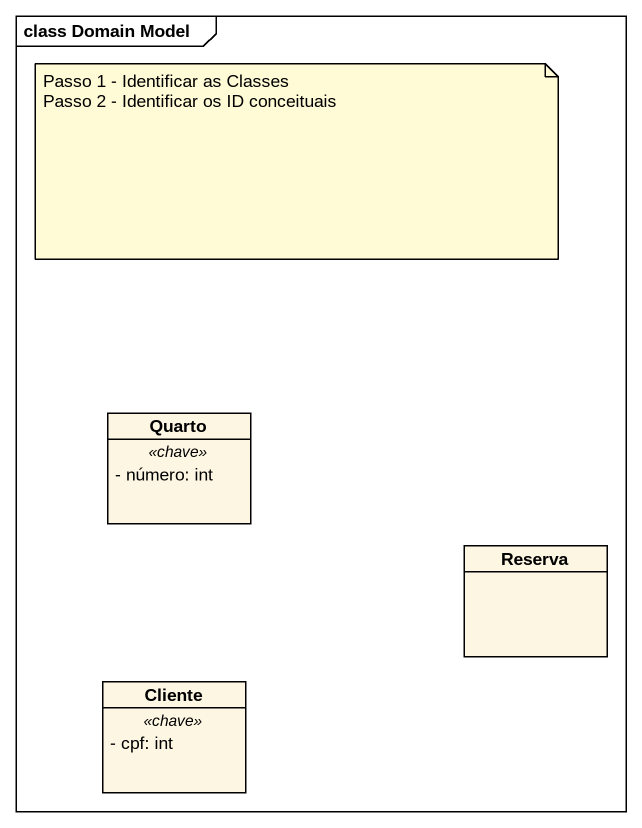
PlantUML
@startuml
mainframe class Domain Model
hide circle
hide empty members
skinparam classAttributeIconSize 0
class Quarto {
  .. <<chave>> ..
  - número: int
}
class Reserva
class Cliente {
  .. <<chave>> ..
  - cpf: int
}
note as N1
  Passo 1 - Identificar as Classes
  Passo 2 - Identificar os ID conceituais
end note
@enduml
